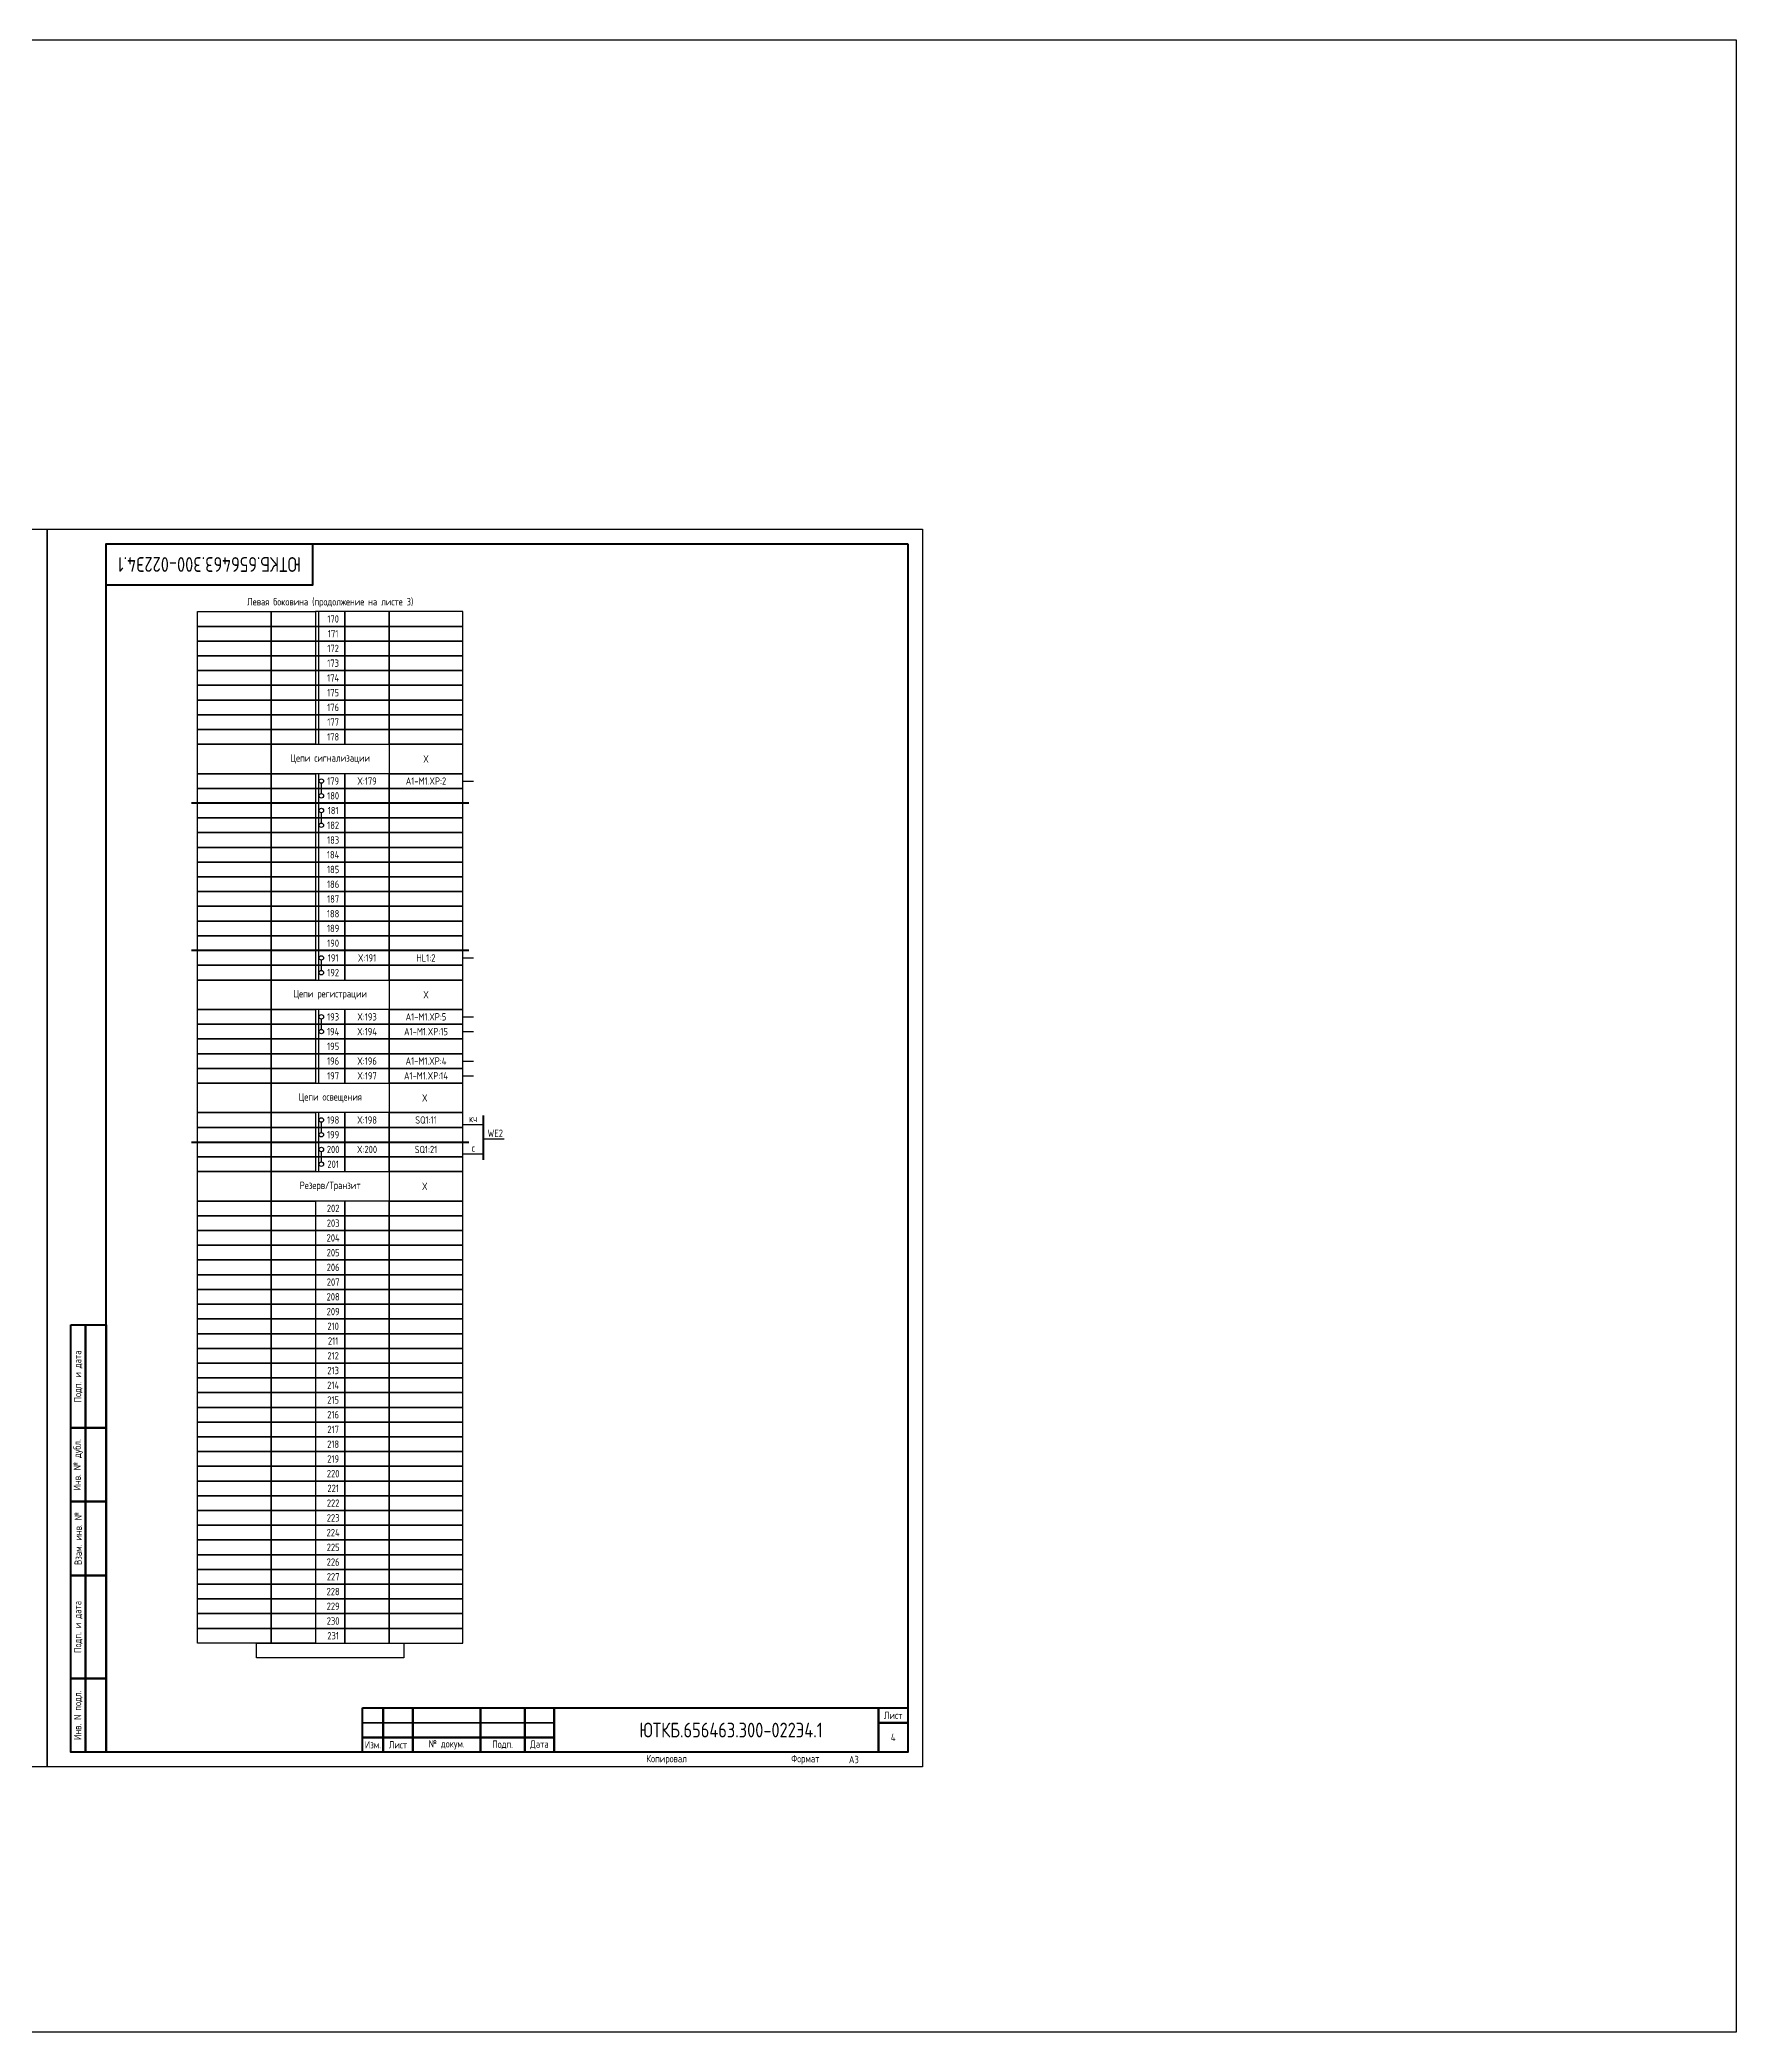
# Model space of a CAD drawing. Header units: millimetres. Extents: x -1036 to 3564, y -90 to 586.
# Drawn here: x 2988 to 3564, y -90 to 586 of the extents above; entities that cross this region are included whole.
import ezdxf

# ---------------------------------------------------------------- set-up
doc = ezdxf.new("R2010")
doc.units = ezdxf.units.MM
doc.styles.add('Gost_type_A', font='GOST_0.TTF')

# ---------------------------------------------------------------- blocks, each defined once
blk = doc.blocks.new('Штамп левый нижний')
at = {"lineweight": 50}
for points in [[(-12, 145), (-7, 145), (-7, 110), (-12, 110)], [(-7, 145), (0, 145), (0, 110), (-7, 110)], [(-12, 110), (-7, 110), (-7, 85), (-12, 85)], [(-7, 110), (0, 110), (0, 85), (-7, 85)], [(-12, 85), (-7, 85), (-7, 60), (-12, 60)], [(-7, 85), (0, 85), (0, 60), (-7, 60)], [(-12, 60), (-7, 60), (-7, 25), (-12, 25)], [(-7, 60), (0, 60), (0, 25), (-7, 25)], [(-12, 25), (-7, 25), (-7, 0), (-12, 0)], [(-7, 25), (0, 25), (0, 0), (-7, 0)]]:
    blk.add_lwpolyline(points, close=True, dxfattribs=at)
at = {"char_height": 2.5, "attachment_point": 5, "rotation": 90, "style": 'Gost_type_A'}
for s, insert, width in [('Подп. и дата', (-9.5, 127.5), 35), ('Инв. № дубл.', (-9.5, 97.5), 25), ('Взам. инв. №', (-9.5, 72.5), 25), ('Подп. и дата', (-9.5, 42.5), 35), ('Инв. N подл.', (-9.5, 12.5), 25)]:
    blk.add_mtext(s, dxfattribs=dict(at, insert=insert, width=width))
blk = doc.blocks.new('Штамп угловой верхний')
at = {"lineweight": 50}
blk.add_lwpolyline([(0, 0), (70, 0), (70, -14), (0, -14)], close=True, dxfattribs=at)
blk = doc.blocks.new('Штамп малый нижний')
at = {"lineweight": 50}
for points in [[(-185, 15), (-178, 15), (-178, 5), (-185, 5)], [(-178, 15), (-168, 15), (-168, 5), (-178, 5)], [(-168, 15), (-145, 15), (-145, 5), (-168, 5)], [(-145, 15), (-130, 15), (-130, 5), (-145, 5)], [(-130, 15), (-120, 15), (-120, 5), (-130, 5)], [(-120, 15), (-10, 15), (-10, 0), (-120, 0)], [(-10, 15), (0, 15), (0, 10), (-10, 10)], [(-10, 10), (0, 10), (0, 0), (-10, 0)], [(-185, 5), (-178, 5), (-178, 0), (-185, 0)], [(-178, 5), (-168, 5), (-168, 0), (-178, 0)], [(-168, 5), (-145, 5), (-145, 0), (-168, 0)], [(-145, 5), (-130, 5), (-130, 0), (-145, 0)], [(-130, 5), (-120, 5), (-120, 0), (-130, 0)]]:
    blk.add_lwpolyline(points, close=True, dxfattribs=at)
for points in [[(-185, 15), (-178, 15), (-178, 10), (-185, 10)], [(-178, 15), (-168, 15), (-168, 10), (-178, 10)], [(-168, 15), (-145, 15), (-145, 10), (-168, 10)], [(-145, 15), (-130, 15), (-130, 10), (-145, 10)], [(-130, 15), (-120, 15), (-120, 10), (-130, 10)], [(-185, 10), (-178, 10), (-178, 5), (-185, 5)], [(-178, 10), (-168, 10), (-168, 5), (-178, 5)], [(-168, 10), (-145, 10), (-145, 5), (-168, 5)], [(-145, 10), (-130, 10), (-130, 5), (-145, 5)], [(-130, 10), (-120, 10), (-120, 5), (-130, 5)]]:
    blk.add_lwpolyline(points, close=True)
at = {"char_height": 2.5, "style": 'Gost_type_A'}
for s, insert, width, attachment_point in [('Лист', (-5, 12.5), 10, 5), ('Изм.', (-181.5, 2.5), 7, 5), ('Лист', (-173, 2.5), 10, 5), ('№ докум.', (-156.5, 2.5), 23, 5), ('Подп.', (-137.5, 2.5), 15, 5), ('Дата', (-125, 2.5), 10, 5), ('Копировал', (-75, -2.53), 13.1202, 6), ('Формат', (-30, -2.53), 13.1202, 6)]:
    blk.add_mtext(s, dxfattribs=dict(at, insert=insert, width=width, attachment_point=attachment_point))

msp = doc.modelspace()

# ---------------------------------------------------------------- linework, layer by layer
for p, q in [((3083, 392), (3083, 347)), ((3083, 337), (3083, 267)), ((3084, 330.25), (3084, 333.75)), ((3132, 334.5), (3135.62, 334.5)), ((3084, 320.25), (3084, 323.75)), ((3084, 270.25), (3084, 273.75)), ((3132, 274.5), (3135.62, 274.5)), ((3083, 257), (3083, 232)), ((3084, 250.25), (3084, 253.75)), ((3132, 254.5), (3135.62, 254.5)), ((3132, 249.5), (3135.62, 249.5)), ((3132, 239.5), (3135.62, 239.5)), ((3132, 234.5), (3135.62, 234.5)), ((3083, 222), (3083, 212)), ((3084, 215.25), (3084, 218.75)), ((3132, 218), (3139, 218)), ((3083, 212), (3083, 202)), ((3146, 213), (3139, 213)), ((3084, 205.25), (3084, 208.75)), ((3132, 208), (3139, 208))]:
    msp.add_line(p, q)
at = {"lineweight": 50}
for p, q in [((3134, 327), (3040, 327)), ((3134, 277), (3040, 277)), ((3139, 206), (3139, 221)), ((3040, 212), (3134, 212))]:
    msp.add_line(p, q, dxfattribs=at)
for points in [[(-1036, 586), (3564, 586), (3564, -90), (-1036, -90)], [(2991, 420), (2991, 0), (2694, 0), (2694, 420)], [(3288, 420), (3288, 0), (2991, 0), (2991, 420)], [(3042, 392), (3067, 392), (3067, 387), (3042, 387)], [(3042, 387), (3067, 387), (3067, 382), (3042, 382)], [(3067, 392), (3082, 392), (3082, 387), (3067, 387)], [(3067, 387), (3082, 387), (3082, 382), (3067, 382)], [(3092, 392), (3082, 392), (3082, 387), (3092, 387)], [(3092, 387), (3082, 387), (3082, 382), (3092, 382)], [(3107, 392), (3092, 392), (3092, 387), (3107, 387)], [(3107, 387), (3092, 387), (3092, 382), (3107, 382)], [(3132, 392), (3107, 392), (3107, 387), (3132, 387)], [(3132, 387), (3107, 387), (3107, 382), (3132, 382)], [(3042, 382), (3067, 382), (3067, 377), (3042, 377)], [(3067, 382), (3082, 382), (3082, 377), (3067, 377)], [(3092, 382), (3082, 382), (3082, 377), (3092, 377)], [(3107, 382), (3092, 382), (3092, 377), (3107, 377)], [(3132, 382), (3107, 382), (3107, 377), (3132, 377)], [(3042, 377), (3067, 377), (3067, 372), (3042, 372)], [(3042, 372), (3067, 372), (3067, 367), (3042, 367)], [(3067, 377), (3082, 377), (3082, 372), (3067, 372)], [(3067, 372), (3082, 372), (3082, 367), (3067, 367)], [(3092, 377), (3082, 377), (3082, 372), (3092, 372)], [(3092, 372), (3082, 372), (3082, 367), (3092, 367)], [(3107, 377), (3092, 377), (3092, 372), (3107, 372)], [(3107, 372), (3092, 372), (3092, 367), (3107, 367)], [(3132, 377), (3107, 377), (3107, 372), (3132, 372)], [(3132, 372), (3107, 372), (3107, 367), (3132, 367)], [(3042, 367), (3067, 367), (3067, 362), (3042, 362)], [(3067, 367), (3082, 367), (3082, 362), (3067, 362)], [(3092, 367), (3082, 367), (3082, 362), (3092, 362)], [(3107, 367), (3092, 367), (3092, 362), (3107, 362)], [(3132, 367), (3107, 367), (3107, 362), (3132, 362)], [(3042, 362), (3067, 362), (3067, 357), (3042, 357)], [(3067, 362), (3082, 362), (3082, 357), (3067, 357)], [(3092, 362), (3082, 362), (3082, 357), (3092, 357)], [(3107, 362), (3092, 362), (3092, 357), (3107, 357)], [(3132, 362), (3107, 362), (3107, 357), (3132, 357)], [(3042, 357), (3067, 357), (3067, 352), (3042, 352)], [(3042, 352), (3067, 352), (3067, 347), (3042, 347)], [(3067, 357), (3082, 357), (3082, 352), (3067, 352)], [(3067, 352), (3082, 352), (3082, 347), (3067, 347)], [(3092, 357), (3082, 357), (3082, 352), (3092, 352)], [(3092, 352), (3082, 352), (3082, 347), (3092, 347)], [(3107, 357), (3092, 357), (3092, 352), (3107, 352)], [(3107, 352), (3092, 352), (3092, 347), (3107, 347)], [(3132, 357), (3107, 357), (3107, 352), (3132, 352)], [(3132, 352), (3107, 352), (3107, 347), (3132, 347)], [(3042, 347), (3067, 347), (3067, 337), (3042, 337)], [(3067, 347), (3107, 347), (3107, 337), (3067, 337)], [(3132, 347), (3107, 347), (3107, 337), (3132, 337)], [(3042, 337), (3067, 337), (3067, 332), (3042, 332)], [(3042, 332), (3067, 332), (3067, 327), (3042, 327)], [(3067, 337), (3082, 337), (3082, 332), (3067, 332)], [(3067, 332), (3082, 332), (3082, 327), (3067, 327)], [(3092, 337), (3082, 337), (3082, 332), (3092, 332)], [(3092, 332), (3082, 332), (3082, 327), (3092, 327)], [(3107, 337), (3092, 337), (3092, 332), (3107, 332)], [(3107, 332), (3092, 332), (3092, 327), (3107, 327)], [(3132, 337), (3107, 337), (3107, 332), (3132, 332)], [(3132, 332), (3107, 332), (3107, 327), (3132, 327)], [(3042, 327), (3067, 327), (3067, 322), (3042, 322)], [(3067, 327), (3082, 327), (3082, 322), (3067, 322)], [(3092, 327), (3082, 327), (3082, 322), (3092, 322)], [(3107, 327), (3092, 327), (3092, 322), (3107, 322)], [(3132, 327), (3107, 327), (3107, 322), (3132, 322)], [(3042, 322), (3067, 322), (3067, 317), (3042, 317)], [(3067, 322), (3082, 322), (3082, 317), (3067, 317)], [(3092, 322), (3082, 322), (3082, 317), (3092, 317)], [(3107, 322), (3092, 322), (3092, 317), (3107, 317)], [(3132, 322), (3107, 322), (3107, 317), (3132, 317)], [(3042, 317), (3067, 317), (3067, 312), (3042, 312)], [(3042, 312), (3067, 312), (3067, 307), (3042, 307)], [(3067, 317), (3082, 317), (3082, 312), (3067, 312)], [(3067, 312), (3082, 312), (3082, 307), (3067, 307)], [(3092, 317), (3082, 317), (3082, 312), (3092, 312)], [(3092, 312), (3082, 312), (3082, 307), (3092, 307)], [(3107, 317), (3092, 317), (3092, 312), (3107, 312)], [(3107, 312), (3092, 312), (3092, 307), (3107, 307)], [(3132, 317), (3107, 317), (3107, 312), (3132, 312)], [(3132, 312), (3107, 312), (3107, 307), (3132, 307)], [(3042, 307), (3067, 307), (3067, 302), (3042, 302)], [(3067, 307), (3082, 307), (3082, 302), (3067, 302)], [(3092, 307), (3082, 307), (3082, 302), (3092, 302)], [(3107, 307), (3092, 307), (3092, 302), (3107, 302)], [(3132, 307), (3107, 307), (3107, 302), (3132, 302)], [(3042, 302), (3067, 302), (3067, 297), (3042, 297)], [(3067, 302), (3082, 302), (3082, 297), (3067, 297)], [(3092, 302), (3082, 302), (3082, 297), (3092, 297)], [(3107, 302), (3092, 302), (3092, 297), (3107, 297)], [(3132, 302), (3107, 302), (3107, 297), (3132, 297)], [(3042, 297), (3067, 297), (3067, 292), (3042, 292)], [(3042, 292), (3067, 292), (3067, 287), (3042, 287)], [(3067, 297), (3082, 297), (3082, 292), (3067, 292)], [(3067, 292), (3082, 292), (3082, 287), (3067, 287)], [(3092, 297), (3082, 297), (3082, 292), (3092, 292)], [(3092, 292), (3082, 292), (3082, 287), (3092, 287)], [(3107, 297), (3092, 297), (3092, 292), (3107, 292)], [(3107, 292), (3092, 292), (3092, 287), (3107, 287)], [(3132, 297), (3107, 297), (3107, 292), (3132, 292)], [(3132, 292), (3107, 292), (3107, 287), (3132, 287)], [(3042, 287), (3067, 287), (3067, 282), (3042, 282)], [(3067, 287), (3082, 287), (3082, 282), (3067, 282)], [(3092, 287), (3082, 287), (3082, 282), (3092, 282)], [(3107, 287), (3092, 287), (3092, 282), (3107, 282)], [(3132, 287), (3107, 287), (3107, 282), (3132, 282)], [(3042, 282), (3067, 282), (3067, 277), (3042, 277)], [(3067, 282), (3082, 282), (3082, 277), (3067, 277)], [(3092, 282), (3082, 282), (3082, 277), (3092, 277)], [(3107, 282), (3092, 282), (3092, 277), (3107, 277)], [(3132, 282), (3107, 282), (3107, 277), (3132, 277)], [(3042, 277), (3067, 277), (3067, 272), (3042, 272)], [(3042, 272), (3067, 272), (3067, 267), (3042, 267)], [(3067, 277), (3082, 277), (3082, 272), (3067, 272)], [(3067, 272), (3082, 272), (3082, 267), (3067, 267)], [(3092, 277), (3082, 277), (3082, 272), (3092, 272)], [(3092, 272), (3082, 272), (3082, 267), (3092, 267)], [(3107, 277), (3092, 277), (3092, 272), (3107, 272)], [(3107, 272), (3092, 272), (3092, 267), (3107, 267)], [(3132, 277), (3107, 277), (3107, 272), (3132, 272)], [(3132, 272), (3107, 272), (3107, 267), (3132, 267)], [(3042, 267), (3067, 267), (3067, 257), (3042, 257)], [(3067, 267), (3107, 267), (3107, 257), (3067, 257)], [(3132, 267), (3107, 267), (3107, 257), (3132, 257)], [(3042, 257), (3067, 257), (3067, 252), (3042, 252)], [(3067, 257), (3082, 257), (3082, 252), (3067, 252)], [(3092, 257), (3082, 257), (3082, 252), (3092, 252)], [(3107, 257), (3092, 257), (3092, 252), (3107, 252)], [(3132, 257), (3107, 257), (3107, 252), (3132, 252)], [(3042, 252), (3067, 252), (3067, 247), (3042, 247)], [(3067, 252), (3082, 252), (3082, 247), (3067, 247)], [(3092, 252), (3082, 252), (3082, 247), (3092, 247)], [(3107, 252), (3092, 252), (3092, 247), (3107, 247)], [(3132, 252), (3107, 252), (3107, 247), (3132, 247)], [(3042, 247), (3067, 247), (3067, 242), (3042, 242)], [(3067, 247), (3082, 247), (3082, 242), (3067, 242)], [(3092, 247), (3082, 247), (3082, 242), (3092, 242)], [(3107, 247), (3092, 247), (3092, 242), (3107, 242)], [(3132, 247), (3107, 247), (3107, 242), (3132, 242)], [(3042, 242), (3067, 242), (3067, 237), (3042, 237)], [(3042, 237), (3067, 237), (3067, 232), (3042, 232)], [(3067, 242), (3082, 242), (3082, 237), (3067, 237)], [(3067, 237), (3082, 237), (3082, 232), (3067, 232)], [(3092, 242), (3082, 242), (3082, 237), (3092, 237)], [(3092, 237), (3082, 237), (3082, 232), (3092, 232)], [(3107, 242), (3092, 242), (3092, 237), (3107, 237)], [(3107, 237), (3092, 237), (3092, 232), (3107, 232)], [(3132, 242), (3107, 242), (3107, 237), (3132, 237)], [(3132, 237), (3107, 237), (3107, 232), (3132, 232)], [(3042, 232), (3067, 232), (3067, 222), (3042, 222)], [(3067, 232), (3107, 232), (3107, 222), (3067, 222)], [(3132, 232), (3107, 232), (3107, 222), (3132, 222)], [(3042, 222), (3067, 222), (3067, 217), (3042, 217)], [(3042, 217), (3067, 217), (3067, 212), (3042, 212)], [(3067, 222), (3082, 222), (3082, 217), (3067, 217)], [(3067, 217), (3082, 217), (3082, 212), (3067, 212)], [(3092, 222), (3082, 222), (3082, 217), (3092, 217)], [(3092, 217), (3082, 217), (3082, 212), (3092, 212)], [(3107, 222), (3092, 222), (3092, 217), (3107, 217)], [(3107, 217), (3092, 217), (3092, 212), (3107, 212)], [(3132, 222), (3107, 222), (3107, 217), (3132, 217)], [(3132, 217), (3107, 217), (3107, 212), (3132, 212)], [(3042, 212), (3067, 212), (3067, 207), (3042, 207)], [(3067, 212), (3082, 212), (3082, 207), (3067, 207)], [(3092, 212), (3082, 212), (3082, 207), (3092, 207)], [(3107, 212), (3092, 212), (3092, 207), (3107, 207)], [(3132, 212), (3107, 212), (3107, 207), (3132, 207)], [(3042, 207), (3067, 207), (3067, 202), (3042, 202)], [(3067, 207), (3082, 207), (3082, 202), (3067, 202)], [(3092, 207), (3082, 207), (3082, 202), (3092, 202)], [(3107, 207), (3092, 207), (3092, 202), (3107, 202)], [(3132, 207), (3107, 207), (3107, 202), (3132, 202)], [(3042, 202), (3067, 202), (3067, 192), (3042, 192)], [(3067, 202), (3107, 202), (3107, 192), (3067, 192)], [(3132, 202), (3107, 202), (3107, 192), (3132, 192)], [(3042, 192), (3067, 192), (3067, 187), (3042, 187)], [(3067, 192), (3082, 192), (3082, 187), (3067, 187)], [(3092, 192), (3082, 192), (3082, 187), (3092, 187)], [(3107, 192), (3092, 192), (3092, 187), (3107, 187)], [(3132, 192), (3107, 192), (3107, 187), (3132, 187)], [(3042, 187), (3067, 187), (3067, 182), (3042, 182)], [(3067, 187), (3082, 187), (3082, 182), (3067, 182)], [(3092, 187), (3082, 187), (3082, 182), (3092, 182)], [(3107, 187), (3092, 187), (3092, 182), (3107, 182)], [(3132, 187), (3107, 187), (3107, 182), (3132, 182)], [(3042, 182), (3067, 182), (3067, 177), (3042, 177)], [(3042, 177), (3067, 177), (3067, 172), (3042, 172)], [(3067, 182), (3082, 182), (3082, 177), (3067, 177)], [(3067, 177), (3082, 177), (3082, 172), (3067, 172)], [(3092, 182), (3082, 182), (3082, 177), (3092, 177)], [(3092, 177), (3082, 177), (3082, 172), (3092, 172)], [(3107, 182), (3092, 182), (3092, 177), (3107, 177)], [(3107, 177), (3092, 177), (3092, 172), (3107, 172)], [(3132, 182), (3107, 182), (3107, 177), (3132, 177)], [(3132, 177), (3107, 177), (3107, 172), (3132, 172)], [(3042, 172), (3067, 172), (3067, 167), (3042, 167)], [(3067, 172), (3082, 172), (3082, 167), (3067, 167)], [(3092, 172), (3082, 172), (3082, 167), (3092, 167)], [(3107, 172), (3092, 172), (3092, 167), (3107, 167)], [(3132, 172), (3107, 172), (3107, 167), (3132, 167)], [(3042, 167), (3067, 167), (3067, 162), (3042, 162)], [(3067, 167), (3082, 167), (3082, 162), (3067, 162)], [(3092, 167), (3082, 167), (3082, 162), (3092, 162)], [(3107, 167), (3092, 167), (3092, 162), (3107, 162)], [(3132, 167), (3107, 167), (3107, 162), (3132, 162)], [(3042, 162), (3067, 162), (3067, 157), (3042, 157)], [(3042, 157), (3067, 157), (3067, 152), (3042, 152)], [(3067, 162), (3082, 162), (3082, 157), (3067, 157)], [(3067, 157), (3082, 157), (3082, 152), (3067, 152)], [(3092, 162), (3082, 162), (3082, 157), (3092, 157)], [(3092, 157), (3082, 157), (3082, 152), (3092, 152)], [(3107, 162), (3092, 162), (3092, 157), (3107, 157)], [(3107, 157), (3092, 157), (3092, 152), (3107, 152)], [(3132, 162), (3107, 162), (3107, 157), (3132, 157)], [(3132, 157), (3107, 157), (3107, 152), (3132, 152)], [(3042, 152), (3067, 152), (3067, 147), (3042, 147)], [(3067, 152), (3082, 152), (3082, 147), (3067, 147)], [(3092, 152), (3082, 152), (3082, 147), (3092, 147)], [(3107, 152), (3092, 152), (3092, 147), (3107, 147)], [(3132, 152), (3107, 152), (3107, 147), (3132, 147)], [(3042, 147), (3067, 147), (3067, 142), (3042, 142)], [(3042, 142), (3067, 142), (3067, 137), (3042, 137)], [(3067, 147), (3082, 147), (3082, 142), (3067, 142)], [(3067, 142), (3082, 142), (3082, 137), (3067, 137)], [(3092, 147), (3082, 147), (3082, 142), (3092, 142)], [(3092, 142), (3082, 142), (3082, 137), (3092, 137)], [(3107, 147), (3092, 147), (3092, 142), (3107, 142)], [(3107, 142), (3092, 142), (3092, 137), (3107, 137)], [(3132, 147), (3107, 147), (3107, 142), (3132, 142)], [(3132, 142), (3107, 142), (3107, 137), (3132, 137)], [(3042, 137), (3067, 137), (3067, 132), (3042, 132)], [(3067, 137), (3082, 137), (3082, 132), (3067, 132)], [(3092, 137), (3082, 137), (3082, 132), (3092, 132)], [(3107, 137), (3092, 137), (3092, 132), (3107, 132)], [(3132, 137), (3107, 137), (3107, 132), (3132, 132)], [(3042, 132), (3067, 132), (3067, 127), (3042, 127)], [(3067, 132), (3082, 132), (3082, 127), (3067, 127)], [(3092, 132), (3082, 132), (3082, 127), (3092, 127)], [(3107, 132), (3092, 132), (3092, 127), (3107, 127)], [(3132, 132), (3107, 132), (3107, 127), (3132, 127)], [(3042, 127), (3067, 127), (3067, 122), (3042, 122)], [(3042, 122), (3067, 122), (3067, 117), (3042, 117)], [(3067, 127), (3082, 127), (3082, 122), (3067, 122)], [(3067, 122), (3082, 122), (3082, 117), (3067, 117)], [(3092, 127), (3082, 127), (3082, 122), (3092, 122)], [(3092, 122), (3082, 122), (3082, 117), (3092, 117)], [(3107, 127), (3092, 127), (3092, 122), (3107, 122)], [(3107, 122), (3092, 122), (3092, 117), (3107, 117)], [(3132, 127), (3107, 127), (3107, 122), (3132, 122)], [(3132, 122), (3107, 122), (3107, 117), (3132, 117)], [(3042, 117), (3067, 117), (3067, 112), (3042, 112)], [(3067, 117), (3082, 117), (3082, 112), (3067, 112)], [(3092, 117), (3082, 117), (3082, 112), (3092, 112)], [(3107, 117), (3092, 117), (3092, 112), (3107, 112)], [(3132, 117), (3107, 117), (3107, 112), (3132, 112)], [(3042, 112), (3067, 112), (3067, 107), (3042, 107)], [(3067, 112), (3082, 112), (3082, 107), (3067, 107)], [(3092, 112), (3082, 112), (3082, 107), (3092, 107)], [(3107, 112), (3092, 112), (3092, 107), (3107, 107)], [(3132, 112), (3107, 112), (3107, 107), (3132, 107)], [(3042, 107), (3067, 107), (3067, 102), (3042, 102)], [(3042, 102), (3067, 102), (3067, 97), (3042, 97)], [(3067, 107), (3082, 107), (3082, 102), (3067, 102)], [(3067, 102), (3082, 102), (3082, 97), (3067, 97)], [(3092, 107), (3082, 107), (3082, 102), (3092, 102)], [(3092, 102), (3082, 102), (3082, 97), (3092, 97)], [(3107, 107), (3092, 107), (3092, 102), (3107, 102)], [(3107, 102), (3092, 102), (3092, 97), (3107, 97)], [(3132, 107), (3107, 107), (3107, 102), (3132, 102)], [(3132, 102), (3107, 102), (3107, 97), (3132, 97)], [(3042, 97), (3067, 97), (3067, 92), (3042, 92)], [(3067, 97), (3082, 97), (3082, 92), (3067, 92)], [(3092, 97), (3082, 97), (3082, 92), (3092, 92)], [(3107, 97), (3092, 97), (3092, 92), (3107, 92)], [(3132, 97), (3107, 97), (3107, 92), (3132, 92)], [(3042, 92), (3067, 92), (3067, 87), (3042, 87)], [(3067, 92), (3082, 92), (3082, 87), (3067, 87)], [(3092, 92), (3082, 92), (3082, 87), (3092, 87)], [(3107, 92), (3092, 92), (3092, 87), (3107, 87)], [(3132, 92), (3107, 92), (3107, 87), (3132, 87)], [(3042, 87), (3067, 87), (3067, 82), (3042, 82)], [(3042, 82), (3067, 82), (3067, 77), (3042, 77)], [(3067, 87), (3082, 87), (3082, 82), (3067, 82)], [(3067, 82), (3082, 82), (3082, 77), (3067, 77)], [(3092, 87), (3082, 87), (3082, 82), (3092, 82)], [(3092, 82), (3082, 82), (3082, 77), (3092, 77)], [(3107, 87), (3092, 87), (3092, 82), (3107, 82)], [(3107, 82), (3092, 82), (3092, 77), (3107, 77)], [(3132, 87), (3107, 87), (3107, 82), (3132, 82)], [(3132, 82), (3107, 82), (3107, 77), (3132, 77)], [(3042, 77), (3067, 77), (3067, 72), (3042, 72)], [(3067, 77), (3082, 77), (3082, 72), (3067, 72)], [(3092, 77), (3082, 77), (3082, 72), (3092, 72)], [(3107, 77), (3092, 77), (3092, 72), (3107, 72)], [(3132, 77), (3107, 77), (3107, 72), (3132, 72)], [(3042, 72), (3067, 72), (3067, 67), (3042, 67)], [(3067, 72), (3082, 72), (3082, 67), (3067, 67)], [(3092, 72), (3082, 72), (3082, 67), (3092, 67)], [(3107, 72), (3092, 72), (3092, 67), (3107, 67)], [(3132, 72), (3107, 72), (3107, 67), (3132, 67)], [(3042, 67), (3067, 67), (3067, 62), (3042, 62)], [(3042, 62), (3067, 62), (3067, 57), (3042, 57)], [(3067, 67), (3082, 67), (3082, 62), (3067, 62)], [(3067, 62), (3082, 62), (3082, 57), (3067, 57)], [(3092, 67), (3082, 67), (3082, 62), (3092, 62)], [(3092, 62), (3082, 62), (3082, 57), (3092, 57)], [(3107, 67), (3092, 67), (3092, 62), (3107, 62)], [(3107, 62), (3092, 62), (3092, 57), (3107, 57)], [(3132, 67), (3107, 67), (3107, 62), (3132, 62)], [(3132, 62), (3107, 62), (3107, 57), (3132, 57)], [(3042, 57), (3067, 57), (3067, 52), (3042, 52)], [(3067, 57), (3082, 57), (3082, 52), (3067, 52)], [(3092, 57), (3082, 57), (3082, 52), (3092, 52)], [(3107, 57), (3092, 57), (3092, 52), (3107, 52)], [(3132, 57), (3107, 57), (3107, 52), (3132, 52)], [(3042, 52), (3067, 52), (3067, 47), (3042, 47)], [(3067, 52), (3082, 52), (3082, 47), (3067, 47)], [(3092, 52), (3082, 52), (3082, 47), (3092, 47)], [(3107, 52), (3092, 52), (3092, 47), (3107, 47)], [(3132, 52), (3107, 52), (3107, 47), (3132, 47)], [(3042, 47), (3067, 47), (3067, 42), (3042, 42)], [(3062, 42), (3112, 42), (3112, 37), (3062, 37)], [(3067, 47), (3082, 47), (3082, 42), (3067, 42)], [(3092, 47), (3082, 47), (3082, 42), (3092, 42)], [(3107, 47), (3092, 47), (3092, 42), (3107, 42)], [(3132, 47), (3107, 47), (3107, 42), (3132, 42)]]:
    msp.add_lwpolyline(points, close=True)
msp.add_lwpolyline([(3283, 415), (3283, 5), (3011, 5), (3011, 415)], close=True, dxfattribs=at)
for centre in [(3084, 334.5), (3084, 329.5), (3084, 324.5), (3084, 319.5), (3084, 274.5), (3084, 269.5), (3084, 254.5), (3084, 249.5), (3084, 219.5), (3084, 214.5), (3084, 209.5), (3084, 204.5)]:
    msp.add_circle(centre, 0.75)

# ---------------------------------------------------------------- block references
for name, p in [('Штамп угловой верхний', (3011, 415)), ('Штамп малый нижний', (3283, 5))]:
    msp.add_blockref(name, p)
at = {"color": 1}
msp.add_blockref('Штамп левый нижний', (3011, 5), dxfattribs=at)

# ---------------------------------------------------------------- texts
at = {"insert": (3046, 408), "char_height": 5, "width": 70, "attachment_point": 5, "rotation": 180, "style": 'Gost_type_A'}
msp.add_mtext('ЮТКБ.656463.300-022Э4.1', dxfattribs=at)
at = {"style": 'Gost_type_A'}
for s, insert, char_height, width, attachment_point in [('Левая боковина (продолжение на листе 3)', (3087, 395), 2.5, 90, 5), ('Цепи сигнализации', (3087, 342), 2.5, 40, 5), ('X', (3119.5, 342), 2.5, 25, 5), ('A1-M1.XP:2', (3119.5, 334.5), 2.5, 25, 5), ('HL1:2', (3119.5, 274.5), 2.5, 25, 5), ('Цепи регистрации', (3087, 262), 2.5, 40, 5), ('X', (3119.5, 262), 2.5, 25, 5), ('A1-M1.XP:15', (3119.5, 249.5), 2.5, 25, 5), ('A1-M1.XP:5', (3119.5, 254.5), 2.5, 25, 5), ('A1-M1.XP:4', (3119.5, 239.5), 2.5, 25, 5), ('A1-M1.XP:14', (3119.5, 234.5), 2.5, 25, 5), ('Цепи освещения', (3087, 227), 2.5, 40, 5), ('X', (3119.09, 227), 2.5, 25, 5), ('SQ1:11', (3119.5, 219.5), 2.5, 25, 5), ('кч', (3135.5, 220), 2.5, 7, 5), ('SQ1:21', (3119.5, 209.5), 2.5, 25, 5), ('с', (3135.5, 210), 2.5, 7, 5), ('WE2', (3143, 215), 2.5, 7, 5), ('Резерв/Транзит', (3087, 197), 2.5, 40, 5), ('X', (3119.09, 197), 2.5, 25, 5), ('ЮТКБ.656463.300-022Э4.1', (3223, 12.5), 5, 120, 5), ('4', (3278, 10), 2.5, 10, 5), ('A3', (3263, 2.5), 2.5, 20, 4), ('A3', (3263, 2.5), 2.5, 20, 4)]:
    msp.add_mtext(s, dxfattribs=dict(at, insert=insert, char_height=char_height, width=width, attachment_point=attachment_point))
at = {"ltscale": 10, "char_height": 2.5, "attachment_point": 5, "style": 'Gost_type_A'}
for s, insert, width in [('170', (3088, 389.5), 8), ('171', (3088, 384.5), 8), ('172', (3088, 379.5), 8), ('173', (3088, 374.5), 8), ('174', (3088, 369.5), 8), ('175', (3088, 364.5), 8), ('176', (3088, 359.5), 8), ('177', (3088, 354.5), 8), ('178', (3088, 349.5), 8), ('179', (3088, 334.5), 8), ('X:179', (3099.5, 334.5), 15), ('180', (3088, 329.5), 8), ('181', (3088, 324.5), 8), ('182', (3088, 319.5), 8), ('183', (3088, 314.5), 8), ('184', (3088, 309.5), 8), ('185', (3088, 304.5), 8), ('186', (3088, 299.5), 8), ('188', (3088, 289.5), 8), ('187', (3088, 294.5), 8), ('189', (3088, 284.5), 8), ('190', (3088, 279.5), 8), ('192', (3088, 269.5), 8), ('191', (3088, 274.5), 8), ('X:191', (3099.5, 274.5), 15), ('194', (3088, 249.5), 8), ('193', (3088, 254.5), 8), ('X:194', (3099.5, 249.5), 15), ('X:193', (3099.5, 254.5), 15), ('195', (3088, 244.5), 8), ('196', (3088, 239.5), 8), ('X:196', (3099.5, 239.5), 15), ('197', (3088, 234.5), 8), ('X:197', (3099.5, 234.5), 15), ('198', (3088, 219.5), 8), ('X:198', (3099.5, 219.5), 15), ('199', (3088, 214.5), 8), ('200', (3088, 209.5), 8), ('X:200', (3099.5, 209.5), 15), ('201', (3088, 204.5), 8), ('202', (3088, 189.5), 8), ('203', (3088, 184.5), 8), ('204', (3088, 179.5), 8), ('205', (3088, 174.5), 8), ('206', (3088, 169.5), 8), ('207', (3088, 164.5), 8), ('208', (3088, 159.5), 8), ('209', (3088, 154.5), 8), ('210', (3088, 149.5), 8), ('211', (3088, 144.5), 8), ('213', (3088, 134.5), 8), ('212', (3088, 139.5), 8), ('214', (3088, 129.5), 8), ('215', (3088, 124.5), 8), ('216', (3088, 119.5), 8), ('217', (3088, 114.5), 8), ('218', (3088, 109.5), 8), ('219', (3088, 104.5), 8), ('220', (3088, 99.5), 8), ('221', (3088, 94.5), 8), ('222', (3088, 89.5), 8), ('223', (3088, 84.5), 8), ('224', (3088, 79.5), 8), ('225', (3088, 74.5), 8), ('226', (3088, 69.5), 8), ('227', (3088, 64.5), 8), ('228', (3088, 59.5), 8), ('229', (3088, 54.5), 8), ('230', (3088, 49.5), 8), ('231', (3088, 44.5), 8)]:
    msp.add_mtext(s, dxfattribs=dict(at, insert=insert, width=width))

doc.saveas('drawing.dxf')
